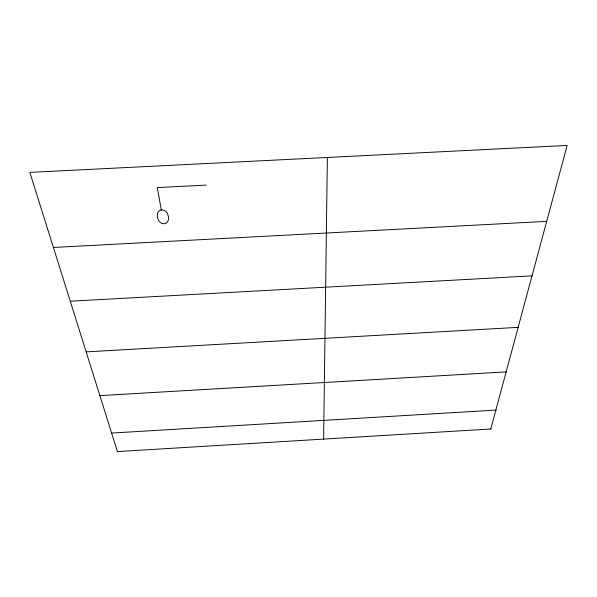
<?xml version="1.0" encoding="UTF-8"?>
<svg xmlns="http://www.w3.org/2000/svg" width="597" height="597" viewBox="0 0 597 597"><rect width="100%" height="100%" fill="white"/><g stroke="black" fill="none" stroke-linecap="round" stroke-linejoin="round"><path stroke-width="0.9" d="M323.604 439.422L327.365 158.13M490.771 428.989L567.15 145.437L30.731 172.339M111.617 433.064L496.167 410.072M491.07 428.974L117.422 451.563L29.85 172.384M99.871 395.617L506.472 371.871M86.155 351.879L518.494 327.335M71.013 301.172L532.024 275.859M54.208 247.427L546.703 221.36M206.107 185.1L157.332 187.585L161.302 210.129M161.683 209.801L159.824 210.36A7.142 5.119 4.5 0 0 158.115 212.077A11.253 8.059 4.2 0 0 157.332 214.293L157.392 217.136L158.354 219.912A11.224 8.022 4.1 0 0 159.899 221.965A7.097 5.06 4.3 0 0 162.153 223.442L164.145 223.785L165.981 223.241A7.104 5.06 4.6 0 0 167.675 221.562A11.253 8.015 4.9 0 0 168.473 219.383L168.451 216.562L167.518 213.763A11.283 8.045 5 0 0 165.981 211.674A7.149 5.112 4.8 0 0 163.705 210.159L161.683 209.801"/></g></svg>
